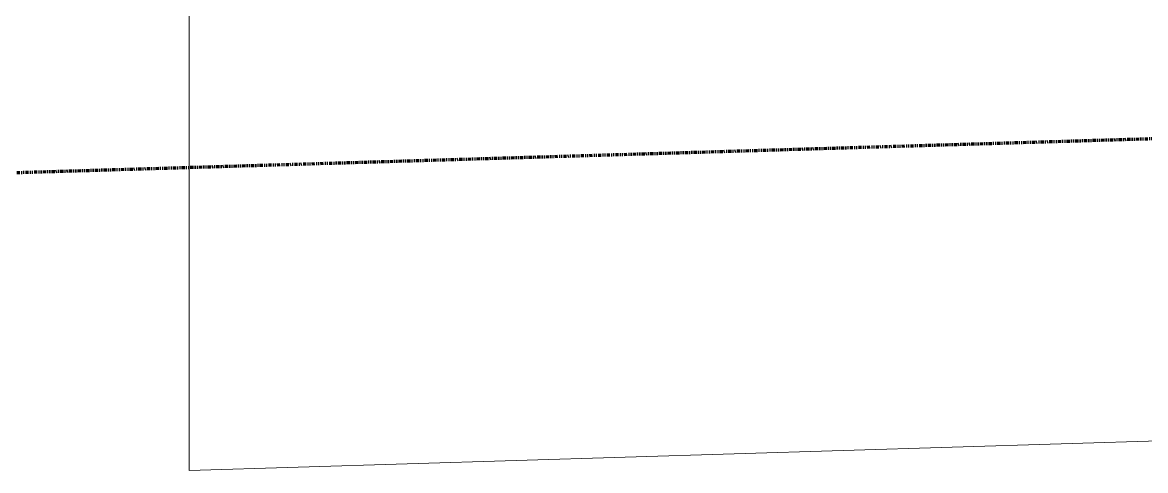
# Model space of a CAD drawing. Header units: inches. Extents: x -4450 to -273, y 9564 to 12971.
# Drawn here: x -3290.7 to -3161.3, y 9837.8 to 9889.5 of the extents above; entities that cross this region are included whole.
import ezdxf

# ---------------------------------------------------------------- set-up
doc = ezdxf.new("R2010")
doc.units = ezdxf.units.IN
doc.header["$MEASUREMENT"] = 0
doc.linetypes.add('Double Dash 3_8_', pattern=[1, 0.375, -0.125, 0.125, -0.125, 0.125, -0.125])
for name, color, linetype, lineweight in [('0-1', 7, 'Continuous', 5), ('C-PROP-LINE', 91, 'Double Dash 3_8_', 140), ('C-TOPO', 7, 'Continuous', 9)]:
    doc.layers.add(name, color=color, linetype=linetype, lineweight=lineweight)

# ---------------------------------------------------------------- blocks, each defined once
blk = doc.blocks.new('CTR  - Topography_rvt-1-FLOOR PLAN - ROOF')
at = {"layer": 'C-TOPO'}
for p, q in [((-3271.52, 9891.19), (-3271.52, 9848.3)), ((-3271.52, 9848.3), (-3271.52, 9891.19)), ((-3271.52, 9848.3), (-3271.52, 9837.84)), ((-3271.52, 9837.84), (-3271.52, 9848.3)), ((-3271.52, 9837.84), (-2945.12, 9847.81)), ((-2945.12, 9847.81), (-3271.52, 9837.84))]:
    blk.add_line(p, q, dxfattribs=at)
blk = doc.blocks.new('Family - ___-1878357-FLOOR PLAN - ROOF')
at = {"layer": 'C-PROP-LINE'}
blk.add_line((-3927.1, 9853.17), (-684.32, 9950.25), dxfattribs=at)

msp = doc.modelspace()

# ---------------------------------------------------------------- block references
at = {"layer": '0-1'}
msp.add_blockref('CTR  - Topography_rvt-1-FLOOR PLAN - ROOF', (0, 0), dxfattribs=at)
at = {"layer": 'C-PROP-LINE'}
msp.add_blockref('Family - ___-1878357-FLOOR PLAN - ROOF', (0, 0), dxfattribs=at)

doc.saveas('drawing.dxf')
